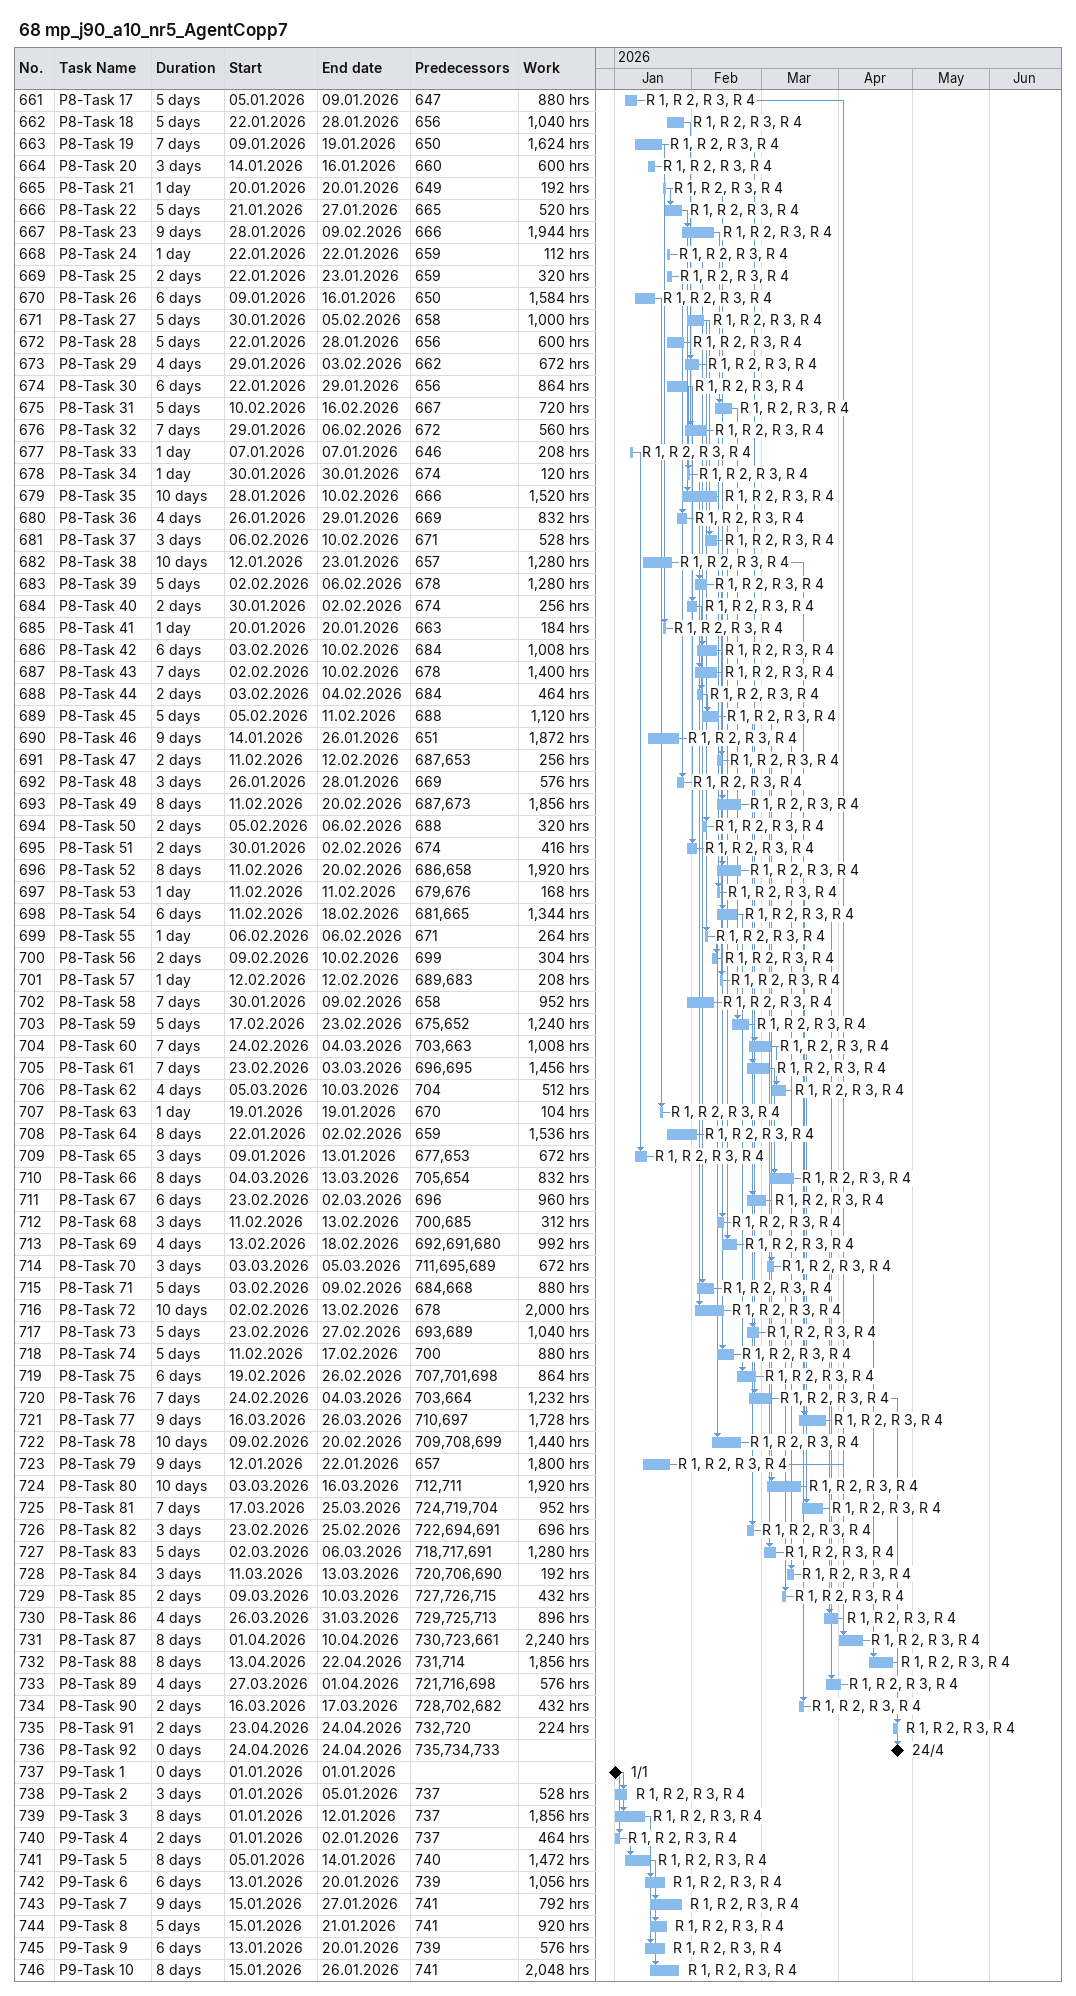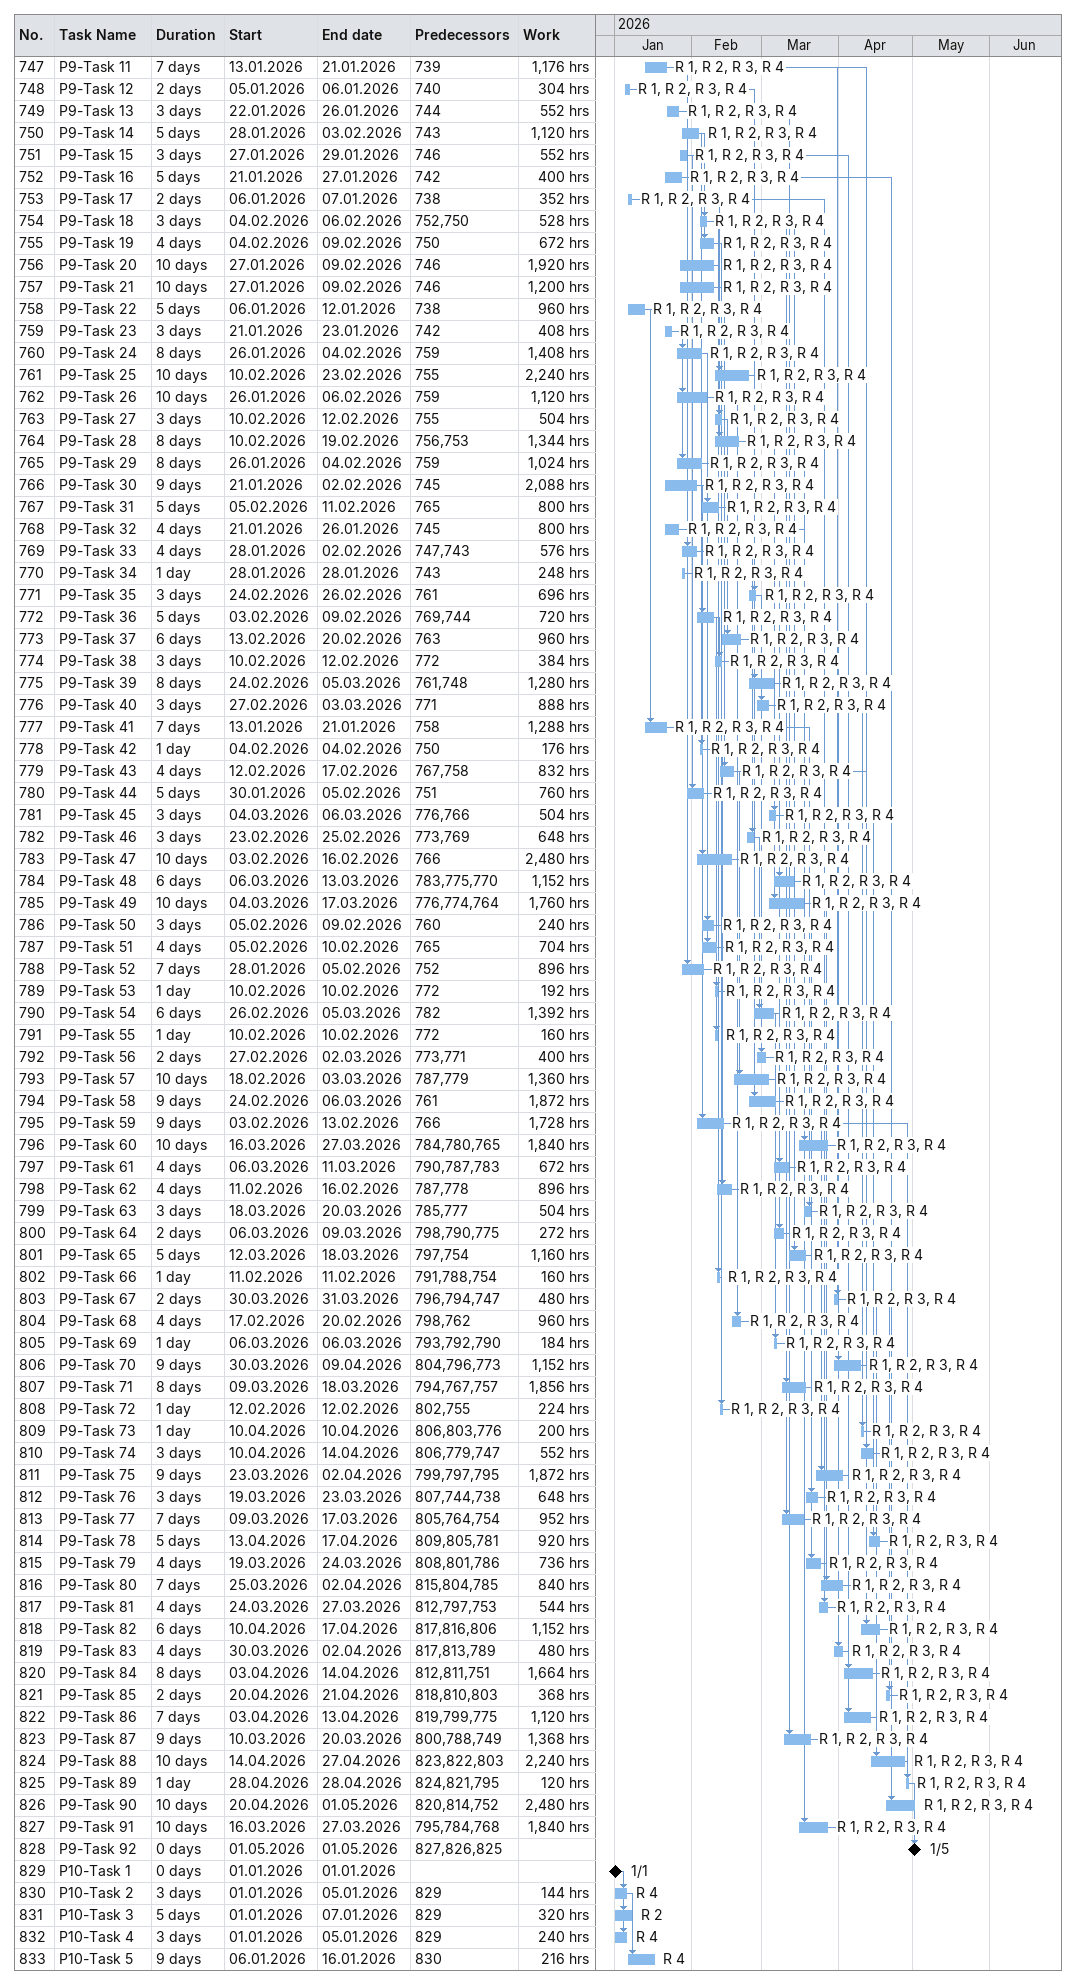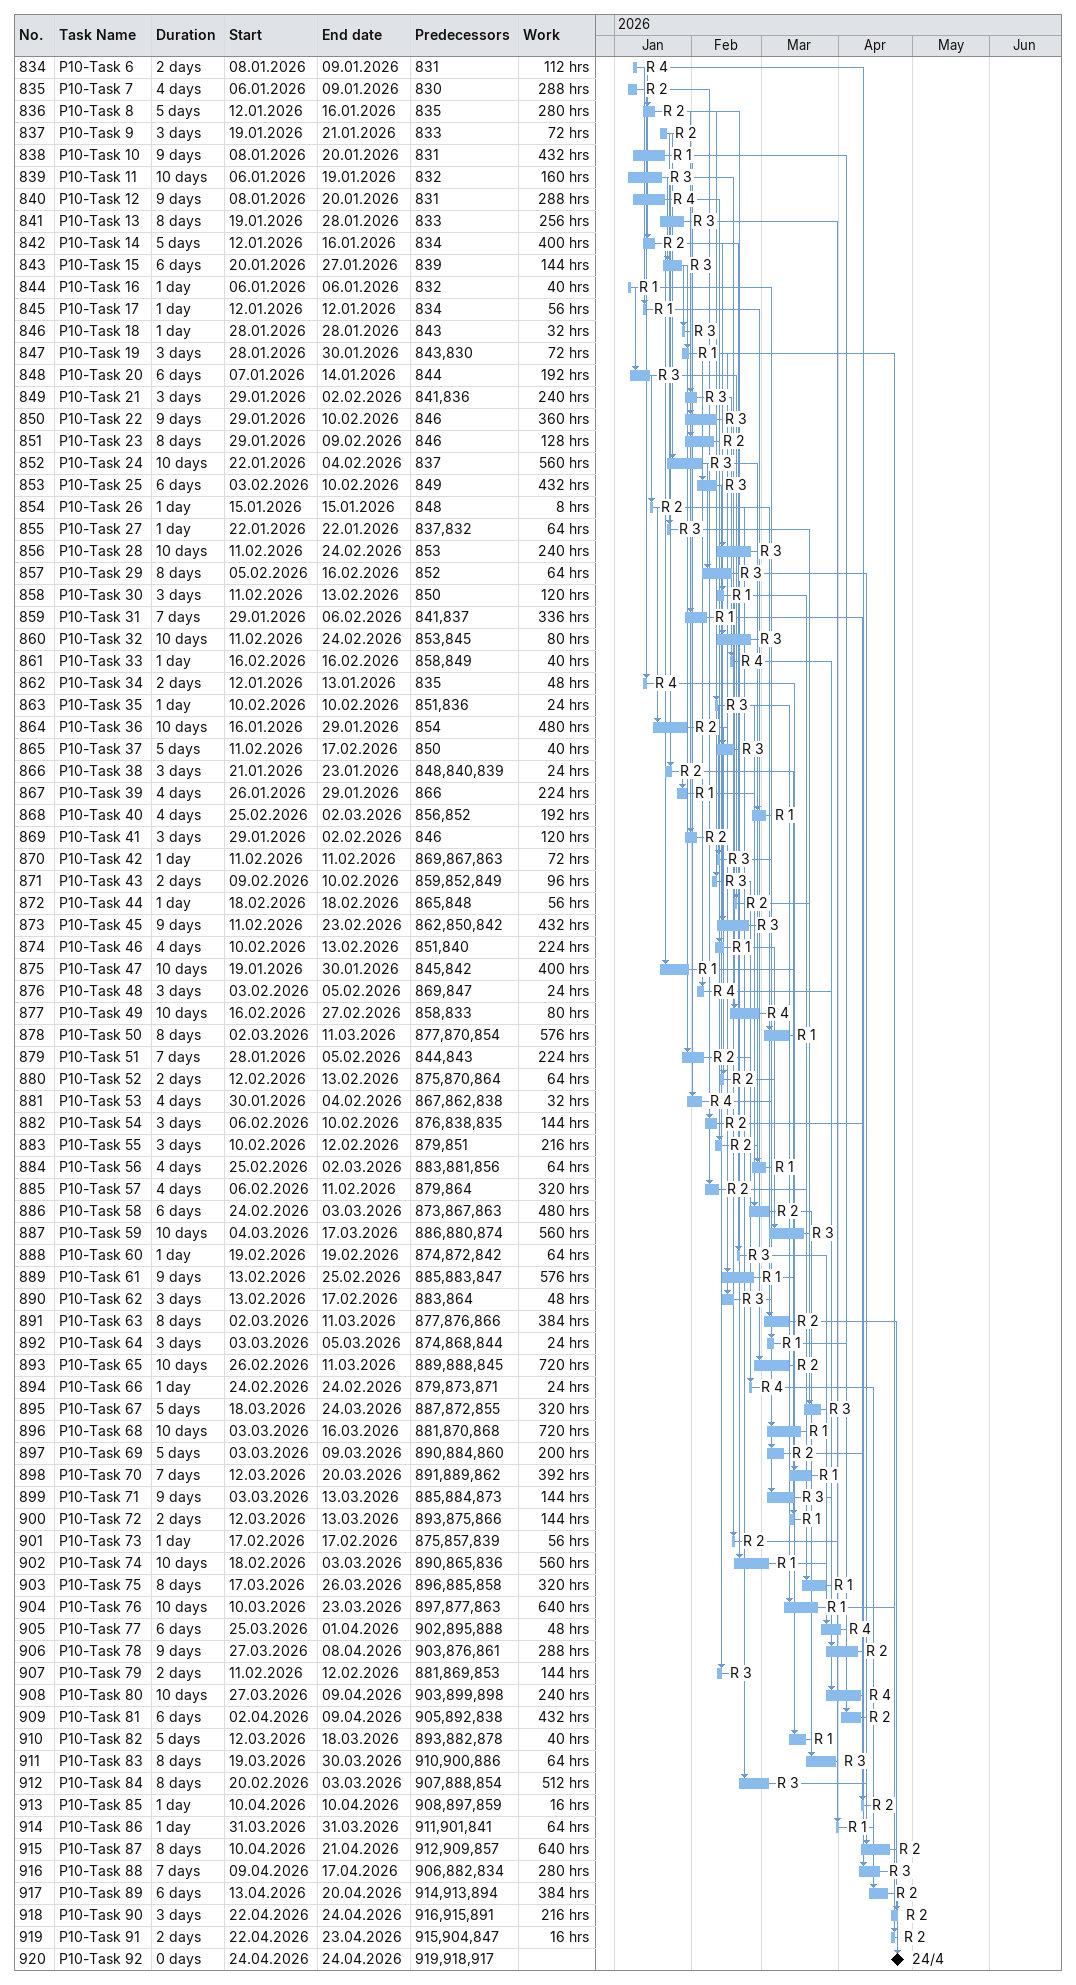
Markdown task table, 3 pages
68 mp_j90_a10_nr5_AgentCopp7

| ID | Task | Duration | Start | Finish | Predecessors | Resources | Work (h) |
|---|---|---|---|---|---|---|---|
| 661 | P8-Task 17 | 5d | 2026-01-05 | 2026-01-09 | 647 | R 1, R 2, R 3, R 4 | 880 |
| 662 | P8-Task 18 | 5d | 2026-01-22 | 2026-01-28 | 656 | R 1, R 2, R 3, R 4 | 1040 |
| 663 | P8-Task 19 | 7d | 2026-01-09 | 2026-01-19 | 650 | R 1, R 2, R 3, R 4 | 1624 |
| 664 | P8-Task 20 | 3d | 2026-01-14 | 2026-01-16 | 660 | R 1, R 2, R 3, R 4 | 600 |
| 665 | P8-Task 21 | 1d | 2026-01-20 | 2026-01-20 | 649 | R 1, R 2, R 3, R 4 | 192 |
| 666 | P8-Task 22 | 5d | 2026-01-21 | 2026-01-27 | 665 | R 1, R 2, R 3, R 4 | 520 |
| 667 | P8-Task 23 | 9d | 2026-01-28 | 2026-02-09 | 666 | R 1, R 2, R 3, R 4 | 1944 |
| 668 | P8-Task 24 | 1d | 2026-01-22 | 2026-01-22 | 659 | R 1, R 2, R 3, R 4 | 112 |
| 669 | P8-Task 25 | 2d | 2026-01-22 | 2026-01-23 | 659 | R 1, R 2, R 3, R 4 | 320 |
| 670 | P8-Task 26 | 6d | 2026-01-09 | 2026-01-16 | 650 | R 1, R 2, R 3, R 4 | 1584 |
| 671 | P8-Task 27 | 5d | 2026-01-30 | 2026-02-05 | 658 | R 1, R 2, R 3, R 4 | 1000 |
| 672 | P8-Task 28 | 5d | 2026-01-22 | 2026-01-28 | 656 | R 1, R 2, R 3, R 4 | 600 |
| 673 | P8-Task 29 | 4d | 2026-01-29 | 2026-02-03 | 662 | R 1, R 2, R 3, R 4 | 672 |
| 674 | P8-Task 30 | 6d | 2026-01-22 | 2026-01-29 | 656 | R 1, R 2, R 3, R 4 | 864 |
| 675 | P8-Task 31 | 5d | 2026-02-10 | 2026-02-16 | 667 | R 1, R 2, R 3, R 4 | 720 |
| 676 | P8-Task 32 | 7d | 2026-01-29 | 2026-02-06 | 672 | R 1, R 2, R 3, R 4 | 560 |
| 677 | P8-Task 33 | 1d | 2026-01-07 | 2026-01-07 | 646 | R 1, R 2, R 3, R 4 | 208 |
| 678 | P8-Task 34 | 1d | 2026-01-30 | 2026-01-30 | 674 | R 1, R 2, R 3, R 4 | 120 |
| 679 | P8-Task 35 | 10d | 2026-01-28 | 2026-02-10 | 666 | R 1, R 2, R 3, R 4 | 1520 |
| 680 | P8-Task 36 | 4d | 2026-01-26 | 2026-01-29 | 669 | R 1, R 2, R 3, R 4 | 832 |
| 681 | P8-Task 37 | 3d | 2026-02-06 | 2026-02-10 | 671 | R 1, R 2, R 3, R 4 | 528 |
| 682 | P8-Task 38 | 10d | 2026-01-12 | 2026-01-23 | 657 | R 1, R 2, R 3, R 4 | 1280 |
| 683 | P8-Task 39 | 5d | 2026-02-02 | 2026-02-06 | 678 | R 1, R 2, R 3, R 4 | 1280 |
| 684 | P8-Task 40 | 2d | 2026-01-30 | 2026-02-02 | 674 | R 1, R 2, R 3, R 4 | 256 |
| 685 | P8-Task 41 | 1d | 2026-01-20 | 2026-01-20 | 663 | R 1, R 2, R 3, R 4 | 184 |
| 686 | P8-Task 42 | 6d | 2026-02-03 | 2026-02-10 | 684 | R 1, R 2, R 3, R 4 | 1008 |
| 687 | P8-Task 43 | 7d | 2026-02-02 | 2026-02-10 | 678 | R 1, R 2, R 3, R 4 | 1400 |
| 688 | P8-Task 44 | 2d | 2026-02-03 | 2026-02-04 | 684 | R 1, R 2, R 3, R 4 | 464 |
| 689 | P8-Task 45 | 5d | 2026-02-05 | 2026-02-11 | 688 | R 1, R 2, R 3, R 4 | 1120 |
| 690 | P8-Task 46 | 9d | 2026-01-14 | 2026-01-26 | 651 | R 1, R 2, R 3, R 4 | 1872 |
| 691 | P8-Task 47 | 2d | 2026-02-11 | 2026-02-12 | 687, 653 | R 1, R 2, R 3, R 4 | 256 |
| 692 | P8-Task 48 | 3d | 2026-01-26 | 2026-01-28 | 669 | R 1, R 2, R 3, R 4 | 576 |
| 693 | P8-Task 49 | 8d | 2026-02-11 | 2026-02-20 | 687, 673 | R 1, R 2, R 3, R 4 | 1856 |
| 694 | P8-Task 50 | 2d | 2026-02-05 | 2026-02-06 | 688 | R 1, R 2, R 3, R 4 | 320 |
| 695 | P8-Task 51 | 2d | 2026-01-30 | 2026-02-02 | 674 | R 1, R 2, R 3, R 4 | 416 |
| 696 | P8-Task 52 | 8d | 2026-02-11 | 2026-02-20 | 686, 658 | R 1, R 2, R 3, R 4 | 1920 |
| 697 | P8-Task 53 | 1d | 2026-02-11 | 2026-02-11 | 679, 676 | R 1, R 2, R 3, R 4 | 168 |
| 698 | P8-Task 54 | 6d | 2026-02-11 | 2026-02-18 | 681, 665 | R 1, R 2, R 3, R 4 | 1344 |
| 699 | P8-Task 55 | 1d | 2026-02-06 | 2026-02-06 | 671 | R 1, R 2, R 3, R 4 | 264 |
| 700 | P8-Task 56 | 2d | 2026-02-09 | 2026-02-10 | 699 | R 1, R 2, R 3, R 4 | 304 |
| 701 | P8-Task 57 | 1d | 2026-02-12 | 2026-02-12 | 689, 683 | R 1, R 2, R 3, R 4 | 208 |
| 702 | P8-Task 58 | 7d | 2026-01-30 | 2026-02-09 | 658 | R 1, R 2, R 3, R 4 | 952 |
| 703 | P8-Task 59 | 5d | 2026-02-17 | 2026-02-23 | 675, 652 | R 1, R 2, R 3, R 4 | 1240 |
| 704 | P8-Task 60 | 7d | 2026-02-24 | 2026-03-04 | 703, 663 | R 1, R 2, R 3, R 4 | 1008 |
| 705 | P8-Task 61 | 7d | 2026-02-23 | 2026-03-03 | 696, 695 | R 1, R 2, R 3, R 4 | 1456 |
| 706 | P8-Task 62 | 4d | 2026-03-05 | 2026-03-10 | 704 | R 1, R 2, R 3, R 4 | 512 |
| 707 | P8-Task 63 | 1d | 2026-01-19 | 2026-01-19 | 670 | R 1, R 2, R 3, R 4 | 104 |
| 708 | P8-Task 64 | 8d | 2026-01-22 | 2026-02-02 | 659 | R 1, R 2, R 3, R 4 | 1536 |
| 709 | P8-Task 65 | 3d | 2026-01-09 | 2026-01-13 | 677, 653 | R 1, R 2, R 3, R 4 | 672 |
| 710 | P8-Task 66 | 8d | 2026-03-04 | 2026-03-13 | 705, 654 | R 1, R 2, R 3, R 4 | 832 |
| 711 | P8-Task 67 | 6d | 2026-02-23 | 2026-03-02 | 696 | R 1, R 2, R 3, R 4 | 960 |
| 712 | P8-Task 68 | 3d | 2026-02-11 | 2026-02-13 | 700, 685 | R 1, R 2, R 3, R 4 | 312 |
| 713 | P8-Task 69 | 4d | 2026-02-13 | 2026-02-18 | 692, 691, 680 | R 1, R 2, R 3, R 4 | 992 |
| 714 | P8-Task 70 | 3d | 2026-03-03 | 2026-03-05 | 711, 695, 689 | R 1, R 2, R 3, R 4 | 672 |
| 715 | P8-Task 71 | 5d | 2026-02-03 | 2026-02-09 | 684, 668 | R 1, R 2, R 3, R 4 | 880 |
| 716 | P8-Task 72 | 10d | 2026-02-02 | 2026-02-13 | 678 | R 1, R 2, R 3, R 4 | 2000 |
| 717 | P8-Task 73 | 5d | 2026-02-23 | 2026-02-27 | 693, 689 | R 1, R 2, R 3, R 4 | 1040 |
| 718 | P8-Task 74 | 5d | 2026-02-11 | 2026-02-17 | 700 | R 1, R 2, R 3, R 4 | 880 |
| 719 | P8-Task 75 | 6d | 2026-02-19 | 2026-02-26 | 707, 701, 698 | R 1, R 2, R 3, R 4 | 864 |
| 720 | P8-Task 76 | 7d | 2026-02-24 | 2026-03-04 | 703, 664 | R 1, R 2, R 3, R 4 | 1232 |
| 721 | P8-Task 77 | 9d | 2026-03-16 | 2026-03-26 | 710, 697 | R 1, R 2, R 3, R 4 | 1728 |
| 722 | P8-Task 78 | 10d | 2026-02-09 | 2026-02-20 | 709, 708, 699 | R 1, R 2, R 3, R 4 | 1440 |
| 723 | P8-Task 79 | 9d | 2026-01-12 | 2026-01-22 | 657 | R 1, R 2, R 3, R 4 | 1800 |
| 724 | P8-Task 80 | 10d | 2026-03-03 | 2026-03-16 | 712, 711 | R 1, R 2, R 3, R 4 | 1920 |
| 725 | P8-Task 81 | 7d | 2026-03-17 | 2026-03-25 | 724, 719, 704 | R 1, R 2, R 3, R 4 | 952 |
| 726 | P8-Task 82 | 3d | 2026-02-23 | 2026-02-25 | 722, 694, 691 | R 1, R 2, R 3, R 4 | 696 |
| 727 | P8-Task 83 | 5d | 2026-03-02 | 2026-03-06 | 718, 717, 691 | R 1, R 2, R 3, R 4 | 1280 |
| 728 | P8-Task 84 | 3d | 2026-03-11 | 2026-03-13 | 720, 706, 690 | R 1, R 2, R 3, R 4 | 192 |
| 729 | P8-Task 85 | 2d | 2026-03-09 | 2026-03-10 | 727, 726, 715 | R 1, R 2, R 3, R 4 | 432 |
| 730 | P8-Task 86 | 4d | 2026-03-26 | 2026-03-31 | 729, 725, 713 | R 1, R 2, R 3, R 4 | 896 |
| 731 | P8-Task 87 | 8d | 2026-04-01 | 2026-04-10 | 730, 723, 661 | R 1, R 2, R 3, R 4 | 2240 |
| 732 | P8-Task 88 | 8d | 2026-04-13 | 2026-04-22 | 731, 714 | R 1, R 2, R 3, R 4 | 1856 |
| 733 | P8-Task 89 | 4d | 2026-03-27 | 2026-04-01 | 721, 716, 698 | R 1, R 2, R 3, R 4 | 576 |
| 734 | P8-Task 90 | 2d | 2026-03-16 | 2026-03-17 | 728, 702, 682 | R 1, R 2, R 3, R 4 | 432 |
| 735 | P8-Task 91 | 2d | 2026-04-23 | 2026-04-24 | 732, 720 | R 1, R 2, R 3, R 4 | 224 |
| 736 | P8-Task 92 | 0d | 2026-04-24 | 2026-04-24 | 735, 734, 733 |  |  |
| 737 | P9-Task 1 | 0d | 2026-01-01 | 2026-01-01 |  |  |  |
| 738 | P9-Task 2 | 3d | 2026-01-01 | 2026-01-05 | 737 | R 1, R 2, R 3, R 4 | 528 |
| 739 | P9-Task 3 | 8d | 2026-01-01 | 2026-01-12 | 737 | R 1, R 2, R 3, R 4 | 1856 |
| 740 | P9-Task 4 | 2d | 2026-01-01 | 2026-01-02 | 737 | R 1, R 2, R 3, R 4 | 464 |
| 741 | P9-Task 5 | 8d | 2026-01-05 | 2026-01-14 | 740 | R 1, R 2, R 3, R 4 | 1472 |
| 742 | P9-Task 6 | 6d | 2026-01-13 | 2026-01-20 | 739 | R 1, R 2, R 3, R 4 | 1056 |
| 743 | P9-Task 7 | 9d | 2026-01-15 | 2026-01-27 | 741 | R 1, R 2, R 3, R 4 | 792 |
| 744 | P9-Task 8 | 5d | 2026-01-15 | 2026-01-21 | 741 | R 1, R 2, R 3, R 4 | 920 |
| 745 | P9-Task 9 | 6d | 2026-01-13 | 2026-01-20 | 739 | R 1, R 2, R 3, R 4 | 576 |
| 746 | P9-Task 10 | 8d | 2026-01-15 | 2026-01-26 | 741 | R 1, R 2, R 3, R 4 | 2048 |
| 747 | P9-Task 11 | 7d | 2026-01-13 | 2026-01-21 | 739 | R 1, R 2, R 3, R 4 | 1176 |
| 748 | P9-Task 12 | 2d | 2026-01-05 | 2026-01-06 | 740 | R 1, R 2, R 3, R 4 | 304 |
| 749 | P9-Task 13 | 3d | 2026-01-22 | 2026-01-26 | 744 | R 1, R 2, R 3, R 4 | 552 |
| 750 | P9-Task 14 | 5d | 2026-01-28 | 2026-02-03 | 743 | R 1, R 2, R 3, R 4 | 1120 |
| 751 | P9-Task 15 | 3d | 2026-01-27 | 2026-01-29 | 746 | R 1, R 2, R 3, R 4 | 552 |
| 752 | P9-Task 16 | 5d | 2026-01-21 | 2026-01-27 | 742 | R 1, R 2, R 3, R 4 | 400 |
| 753 | P9-Task 17 | 2d | 2026-01-06 | 2026-01-07 | 738 | R 1, R 2, R 3, R 4 | 352 |
| 754 | P9-Task 18 | 3d | 2026-02-04 | 2026-02-06 | 752, 750 | R 1, R 2, R 3, R 4 | 528 |
| 755 | P9-Task 19 | 4d | 2026-02-04 | 2026-02-09 | 750 | R 1, R 2, R 3, R 4 | 672 |
| 756 | P9-Task 20 | 10d | 2026-01-27 | 2026-02-09 | 746 | R 1, R 2, R 3, R 4 | 1920 |
| 757 | P9-Task 21 | 10d | 2026-01-27 | 2026-02-09 | 746 | R 1, R 2, R 3, R 4 | 1200 |
| 758 | P9-Task 22 | 5d | 2026-01-06 | 2026-01-12 | 738 | R 1, R 2, R 3, R 4 | 960 |
| 759 | P9-Task 23 | 3d | 2026-01-21 | 2026-01-23 | 742 | R 1, R 2, R 3, R 4 | 408 |
| 760 | P9-Task 24 | 8d | 2026-01-26 | 2026-02-04 | 759 | R 1, R 2, R 3, R 4 | 1408 |
| 761 | P9-Task 25 | 10d | 2026-02-10 | 2026-02-23 | 755 | R 1, R 2, R 3, R 4 | 2240 |
| 762 | P9-Task 26 | 10d | 2026-01-26 | 2026-02-06 | 759 | R 1, R 2, R 3, R 4 | 1120 |
| 763 | P9-Task 27 | 3d | 2026-02-10 | 2026-02-12 | 755 | R 1, R 2, R 3, R 4 | 504 |
| 764 | P9-Task 28 | 8d | 2026-02-10 | 2026-02-19 | 756, 753 | R 1, R 2, R 3, R 4 | 1344 |
| 765 | P9-Task 29 | 8d | 2026-01-26 | 2026-02-04 | 759 | R 1, R 2, R 3, R 4 | 1024 |
| 766 | P9-Task 30 | 9d | 2026-01-21 | 2026-02-02 | 745 | R 1, R 2, R 3, R 4 | 2088 |
| 767 | P9-Task 31 | 5d | 2026-02-05 | 2026-02-11 | 765 | R 1, R 2, R 3, R 4 | 800 |
| 768 | P9-Task 32 | 4d | 2026-01-21 | 2026-01-26 | 745 | R 1, R 2, R 3, R 4 | 800 |
| 769 | P9-Task 33 | 4d | 2026-01-28 | 2026-02-02 | 747, 743 | R 1, R 2, R 3, R 4 | 576 |
| 770 | P9-Task 34 | 1d | 2026-01-28 | 2026-01-28 | 743 | R 1, R 2, R 3, R 4 | 248 |
| 771 | P9-Task 35 | 3d | 2026-02-24 | 2026-02-26 | 761 | R 1, R 2, R 3, R 4 | 696 |
| 772 | P9-Task 36 | 5d | 2026-02-03 | 2026-02-09 | 769, 744 | R 1, R 2, R 3, R 4 | 720 |
| 773 | P9-Task 37 | 6d | 2026-02-13 | 2026-02-20 | 763 | R 1, R 2, R 3, R 4 | 960 |
| 774 | P9-Task 38 | 3d | 2026-02-10 | 2026-02-12 | 772 | R 1, R 2, R 3, R 4 | 384 |
| 775 | P9-Task 39 | 8d | 2026-02-24 | 2026-03-05 | 761, 748 | R 1, R 2, R 3, R 4 | 1280 |
| 776 | P9-Task 40 | 3d | 2026-02-27 | 2026-03-03 | 771 | R 1, R 2, R 3, R 4 | 888 |
| 777 | P9-Task 41 | 7d | 2026-01-13 | 2026-01-21 | 758 | R 1, R 2, R 3, R 4 | 1288 |
| 778 | P9-Task 42 | 1d | 2026-02-04 | 2026-02-04 | 750 | R 1, R 2, R 3, R 4 | 176 |
| 779 | P9-Task 43 | 4d | 2026-02-12 | 2026-02-17 | 767, 758 | R 1, R 2, R 3, R 4 | 832 |
| 780 | P9-Task 44 | 5d | 2026-01-30 | 2026-02-05 | 751 | R 1, R 2, R 3, R 4 | 760 |
| 781 | P9-Task 45 | 3d | 2026-03-04 | 2026-03-06 | 776, 766 | R 1, R 2, R 3, R 4 | 504 |
| 782 | P9-Task 46 | 3d | 2026-02-23 | 2026-02-25 | 773, 769 | R 1, R 2, R 3, R 4 | 648 |
| 783 | P9-Task 47 | 10d | 2026-02-03 | 2026-02-16 | 766 | R 1, R 2, R 3, R 4 | 2480 |
| 784 | P9-Task 48 | 6d | 2026-03-06 | 2026-03-13 | 783, 775, 770 | R 1, R 2, R 3, R 4 | 1152 |
| 785 | P9-Task 49 | 10d | 2026-03-04 | 2026-03-17 | 776, 774, 764 | R 1, R 2, R 3, R 4 | 1760 |
| 786 | P9-Task 50 | 3d | 2026-02-05 | 2026-02-09 | 760 | R 1, R 2, R 3, R 4 | 240 |
| 787 | P9-Task 51 | 4d | 2026-02-05 | 2026-02-10 | 765 | R 1, R 2, R 3, R 4 | 704 |
| 788 | P9-Task 52 | 7d | 2026-01-28 | 2026-02-05 | 752 | R 1, R 2, R 3, R 4 | 896 |
| 789 | P9-Task 53 | 1d | 2026-02-10 | 2026-02-10 | 772 | R 1, R 2, R 3, R 4 | 192 |
| 790 | P9-Task 54 | 6d | 2026-02-26 | 2026-03-05 | 782 | R 1, R 2, R 3, R 4 | 1392 |
| 791 | P9-Task 55 | 1d | 2026-02-10 | 2026-02-10 | 772 | R 1, R 2, R 3, R 4 | 160 |
| 792 | P9-Task 56 | 2d | 2026-02-27 | 2026-03-02 | 773, 771 | R 1, R 2, R 3, R 4 | 400 |
| 793 | P9-Task 57 | 10d | 2026-02-18 | 2026-03-03 | 787, 779 | R 1, R 2, R 3, R 4 | 1360 |
| 794 | P9-Task 58 | 9d | 2026-02-24 | 2026-03-06 | 761 | R 1, R 2, R 3, R 4 | 1872 |
| 795 | P9-Task 59 | 9d | 2026-02-03 | 2026-02-13 | 766 | R 1, R 2, R 3, R 4 | 1728 |
| 796 | P9-Task 60 | 10d | 2026-03-16 | 2026-03-27 | 784, 780, 765 | R 1, R 2, R 3, R 4 | 1840 |
| 797 | P9-Task 61 | 4d | 2026-03-06 | 2026-03-11 | 790, 787, 783 | R 1, R 2, R 3, R 4 | 672 |
| 798 | P9-Task 62 | 4d | 2026-02-11 | 2026-02-16 | 787, 778 | R 1, R 2, R 3, R 4 | 896 |
| 799 | P9-Task 63 | 3d | 2026-03-18 | 2026-03-20 | 785, 777 | R 1, R 2, R 3, R 4 | 504 |
| 800 | P9-Task 64 | 2d | 2026-03-06 | 2026-03-09 | 798, 790, 775 | R 1, R 2, R 3, R 4 | 272 |
| 801 | P9-Task 65 | 5d | 2026-03-12 | 2026-03-18 | 797, 754 | R 1, R 2, R 3, R 4 | 1160 |
| 802 | P9-Task 66 | 1d | 2026-02-11 | 2026-02-11 | 791, 788, 754 | R 1, R 2, R 3, R 4 | 160 |
| 803 | P9-Task 67 | 2d | 2026-03-30 | 2026-03-31 | 796, 794, 747 | R 1, R 2, R 3, R 4 | 480 |
| 804 | P9-Task 68 | 4d | 2026-02-17 | 2026-02-20 | 798, 762 | R 1, R 2, R 3, R 4 | 960 |
| 805 | P9-Task 69 | 1d | 2026-03-06 | 2026-03-06 | 793, 792, 790 | R 1, R 2, R 3, R 4 | 184 |
| 806 | P9-Task 70 | 9d | 2026-03-30 | 2026-04-09 | 804, 796, 773 | R 1, R 2, R 3, R 4 | 1152 |
| 807 | P9-Task 71 | 8d | 2026-03-09 | 2026-03-18 | 794, 767, 757 | R 1, R 2, R 3, R 4 | 1856 |
| 808 | P9-Task 72 | 1d | 2026-02-12 | 2026-02-12 | 802, 755 | R 1, R 2, R 3, R 4 | 224 |
| 809 | P9-Task 73 | 1d | 2026-04-10 | 2026-04-10 | 806, 803, 776 | R 1, R 2, R 3, R 4 | 200 |
| 810 | P9-Task 74 | 3d | 2026-04-10 | 2026-04-14 | 806, 779, 747 | R 1, R 2, R 3, R 4 | 552 |
| 811 | P9-Task 75 | 9d | 2026-03-23 | 2026-04-02 | 799, 797, 795 | R 1, R 2, R 3, R 4 | 1872 |
| 812 | P9-Task 76 | 3d | 2026-03-19 | 2026-03-23 | 807, 744, 738 | R 1, R 2, R 3, R 4 | 648 |
| 813 | P9-Task 77 | 7d | 2026-03-09 | 2026-03-17 | 805, 764, 754 | R 1, R 2, R 3, R 4 | 952 |
| 814 | P9-Task 78 | 5d | 2026-04-13 | 2026-04-17 | 809, 805, 781 | R 1, R 2, R 3, R 4 | 920 |
| 815 | P9-Task 79 | 4d | 2026-03-19 | 2026-03-24 | 808, 801, 786 | R 1, R 2, R 3, R 4 | 736 |
| 816 | P9-Task 80 | 7d | 2026-03-25 | 2026-04-02 | 815, 804, 785 | R 1, R 2, R 3, R 4 | 840 |
| 817 | P9-Task 81 | 4d | 2026-03-24 | 2026-03-27 | 812, 797, 753 | R 1, R 2, R 3, R 4 | 544 |
| 818 | P9-Task 82 | 6d | 2026-04-10 | 2026-04-17 | 817, 816, 806 | R 1, R 2, R 3, R 4 | 1152 |
| 819 | P9-Task 83 | 4d | 2026-03-30 | 2026-04-02 | 817, 813, 789 | R 1, R 2, R 3, R 4 | 480 |
| 820 | P9-Task 84 | 8d | 2026-04-03 | 2026-04-14 | 812, 811, 751 | R 1, R 2, R 3, R 4 | 1664 |
| 821 | P9-Task 85 | 2d | 2026-04-20 | 2026-04-21 | 818, 810, 803 | R 1, R 2, R 3, R 4 | 368 |
| 822 | P9-Task 86 | 7d | 2026-04-03 | 2026-04-13 | 819, 799, 775 | R 1, R 2, R 3, R 4 | 1120 |
| 823 | P9-Task 87 | 9d | 2026-03-10 | 2026-03-20 | 800, 788, 749 | R 1, R 2, R 3, R 4 | 1368 |
| 824 | P9-Task 88 | 10d | 2026-04-14 | 2026-04-27 | 823, 822, 803 | R 1, R 2, R 3, R 4 | 2240 |
| 825 | P9-Task 89 | 1d | 2026-04-28 | 2026-04-28 | 824, 821, 795 | R 1, R 2, R 3, R 4 | 120 |
| 826 | P9-Task 90 | 10d | 2026-04-20 | 2026-05-01 | 820, 814, 752 | R 1, R 2, R 3, R 4 | 2480 |
| 827 | P9-Task 91 | 10d | 2026-03-16 | 2026-03-27 | 795, 784, 768 | R 1, R 2, R 3, R 4 | 1840 |
| 828 | P9-Task 92 | 0d | 2026-05-01 | 2026-05-01 | 827, 826, 825 |  |  |
| 829 | P10-Task 1 | 0d | 2026-01-01 | 2026-01-01 |  |  |  |
| 830 | P10-Task 2 | 3d | 2026-01-01 | 2026-01-05 | 829 | R 4 | 144 |
| 831 | P10-Task 3 | 5d | 2026-01-01 | 2026-01-07 | 829 | R 2 | 320 |
| 832 | P10-Task 4 | 3d | 2026-01-01 | 2026-01-05 | 829 | R 4 | 240 |
| 833 | P10-Task 5 | 9d | 2026-01-06 | 2026-01-16 | 830 | R 4 | 216 |
| 834 | P10-Task 6 | 2d | 2026-01-08 | 2026-01-09 | 831 | R 4 | 112 |
| 835 | P10-Task 7 | 4d | 2026-01-06 | 2026-01-09 | 830 | R 2 | 288 |
| 836 | P10-Task 8 | 5d | 2026-01-12 | 2026-01-16 | 835 | R 2 | 280 |
| 837 | P10-Task 9 | 3d | 2026-01-19 | 2026-01-21 | 833 | R 2 | 72 |
| 838 | P10-Task 10 | 9d | 2026-01-08 | 2026-01-20 | 831 | R 1 | 432 |
| 839 | P10-Task 11 | 10d | 2026-01-06 | 2026-01-19 | 832 | R 3 | 160 |
| 840 | P10-Task 12 | 9d | 2026-01-08 | 2026-01-20 | 831 | R 4 | 288 |
| 841 | P10-Task 13 | 8d | 2026-01-19 | 2026-01-28 | 833 | R 3 | 256 |
| 842 | P10-Task 14 | 5d | 2026-01-12 | 2026-01-16 | 834 | R 2 | 400 |
| 843 | P10-Task 15 | 6d | 2026-01-20 | 2026-01-27 | 839 | R 3 | 144 |
| 844 | P10-Task 16 | 1d | 2026-01-06 | 2026-01-06 | 832 | R 1 | 40 |
| 845 | P10-Task 17 | 1d | 2026-01-12 | 2026-01-12 | 834 | R 1 | 56 |
| 846 | P10-Task 18 | 1d | 2026-01-28 | 2026-01-28 | 843 | R 3 | 32 |
| 847 | P10-Task 19 | 3d | 2026-01-28 | 2026-01-30 | 843, 830 | R 1 | 72 |
| 848 | P10-Task 20 | 6d | 2026-01-07 | 2026-01-14 | 844 | R 3 | 192 |
| 849 | P10-Task 21 | 3d | 2026-01-29 | 2026-02-02 | 841, 836 | R 3 | 240 |
| 850 | P10-Task 22 | 9d | 2026-01-29 | 2026-02-10 | 846 | R 3 | 360 |
| 851 | P10-Task 23 | 8d | 2026-01-29 | 2026-02-09 | 846 | R 2 | 128 |
| 852 | P10-Task 24 | 10d | 2026-01-22 | 2026-02-04 | 837 | R 3 | 560 |
| 853 | P10-Task 25 | 6d | 2026-02-03 | 2026-02-10 | 849 | R 3 | 432 |
| 854 | P10-Task 26 | 1d | 2026-01-15 | 2026-01-15 | 848 | R 2 | 8 |
| 855 | P10-Task 27 | 1d | 2026-01-22 | 2026-01-22 | 837, 832 | R 3 | 64 |
| 856 | P10-Task 28 | 10d | 2026-02-11 | 2026-02-24 | 853 | R 3 | 240 |
| 857 | P10-Task 29 | 8d | 2026-02-05 | 2026-02-16 | 852 | R 3 | 64 |
| 858 | P10-Task 30 | 3d | 2026-02-11 | 2026-02-13 | 850 | R 1 | 120 |
| 859 | P10-Task 31 | 7d | 2026-01-29 | 2026-02-06 | 841, 837 | R 1 | 336 |
| 860 | P10-Task 32 | 10d | 2026-02-11 | 2026-02-24 | 853, 845 | R 3 | 80 |
| 861 | P10-Task 33 | 1d | 2026-02-16 | 2026-02-16 | 858, 849 | R 4 | 40 |
| 862 | P10-Task 34 | 2d | 2026-01-12 | 2026-01-13 | 835 | R 4 | 48 |
| 863 | P10-Task 35 | 1d | 2026-02-10 | 2026-02-10 | 851, 836 | R 3 | 24 |
| 864 | P10-Task 36 | 10d | 2026-01-16 | 2026-01-29 | 854 | R 2 | 480 |
| 865 | P10-Task 37 | 5d | 2026-02-11 | 2026-02-17 | 850 | R 3 | 40 |
| 866 | P10-Task 38 | 3d | 2026-01-21 | 2026-01-23 | 848, 840, 839 | R 2 | 24 |
| 867 | P10-Task 39 | 4d | 2026-01-26 | 2026-01-29 | 866 | R 1 | 224 |
| 868 | P10-Task 40 | 4d | 2026-02-25 | 2026-03-02 | 856, 852 | R 1 | 192 |
| 869 | P10-Task 41 | 3d | 2026-01-29 | 2026-02-02 | 846 | R 2 | 120 |
| 870 | P10-Task 42 | 1d | 2026-02-11 | 2026-02-11 | 869, 867, 863 | R 3 | 72 |
| 871 | P10-Task 43 | 2d | 2026-02-09 | 2026-02-10 | 859, 852, 849 | R 3 | 96 |
| 872 | P10-Task 44 | 1d | 2026-02-18 | 2026-02-18 | 865, 848 | R 2 | 56 |
| 873 | P10-Task 45 | 9d | 2026-02-11 | 2026-02-23 | 862, 850, 842 | R 3 | 432 |
| 874 | P10-Task 46 | 4d | 2026-02-10 | 2026-02-13 | 851, 840 | R 1 | 224 |
| 875 | P10-Task 47 | 10d | 2026-01-19 | 2026-01-30 | 845, 842 | R 1 | 400 |
| 876 | P10-Task 48 | 3d | 2026-02-03 | 2026-02-05 | 869, 847 | R 4 | 24 |
| 877 | P10-Task 49 | 10d | 2026-02-16 | 2026-02-27 | 858, 833 | R 4 | 80 |
| 878 | P10-Task 50 | 8d | 2026-03-02 | 2026-03-11 | 877, 870, 854 | R 1 | 576 |
| 879 | P10-Task 51 | 7d | 2026-01-28 | 2026-02-05 | 844, 843 | R 2 | 224 |
| 880 | P10-Task 52 | 2d | 2026-02-12 | 2026-02-13 | 875, 870, 864 | R 2 | 64 |
| 881 | P10-Task 53 | 4d | 2026-01-30 | 2026-02-04 | 867, 862, 838 | R 4 | 32 |
| 882 | P10-Task 54 | 3d | 2026-02-06 | 2026-02-10 | 876, 838, 835 | R 2 | 144 |
| 883 | P10-Task 55 | 3d | 2026-02-10 | 2026-02-12 | 879, 851 | R 2 | 216 |
| 884 | P10-Task 56 | 4d | 2026-02-25 | 2026-03-02 | 883, 881, 856 | R 1 | 64 |
| 885 | P10-Task 57 | 4d | 2026-02-06 | 2026-02-11 | 879, 864 | R 2 | 320 |
| 886 | P10-Task 58 | 6d | 2026-02-24 | 2026-03-03 | 873, 867, 863 | R 2 | 480 |
| 887 | P10-Task 59 | 10d | 2026-03-04 | 2026-03-17 | 886, 880, 874 | R 3 | 560 |
| 888 | P10-Task 60 | 1d | 2026-02-19 | 2026-02-19 | 874, 872, 842 | R 3 | 64 |
| 889 | P10-Task 61 | 9d | 2026-02-13 | 2026-02-25 | 885, 883, 847 | R 1 | 576 |
| 890 | P10-Task 62 | 3d | 2026-02-13 | 2026-02-17 | 883, 864 | R 3 | 48 |
| 891 | P10-Task 63 | 8d | 2026-03-02 | 2026-03-11 | 877, 876, 866 | R 2 | 384 |
| 892 | P10-Task 64 | 3d | 2026-03-03 | 2026-03-05 | 874, 868, 844 | R 1 | 24 |
| 893 | P10-Task 65 | 10d | 2026-02-26 | 2026-03-11 | 889, 888, 845 | R 2 | 720 |
| 894 | P10-Task 66 | 1d | 2026-02-24 | 2026-02-24 | 879, 873, 871 | R 4 | 24 |
| 895 | P10-Task 67 | 5d | 2026-03-18 | 2026-03-24 | 887, 872, 855 | R 3 | 320 |
| 896 | P10-Task 68 | 10d | 2026-03-03 | 2026-03-16 | 881, 870, 868 | R 1 | 720 |
| 897 | P10-Task 69 | 5d | 2026-03-03 | 2026-03-09 | 890, 884, 860 | R 2 | 200 |
| 898 | P10-Task 70 | 7d | 2026-03-12 | 2026-03-20 | 891, 889, 862 | R 1 | 392 |
| 899 | P10-Task 71 | 9d | 2026-03-03 | 2026-03-13 | 885, 884, 873 | R 3 | 144 |
| 900 | P10-Task 72 | 2d | 2026-03-12 | 2026-03-13 | 893, 875, 866 | R 1 | 144 |
| 901 | P10-Task 73 | 1d | 2026-02-17 | 2026-02-17 | 875, 857, 839 | R 2 | 56 |
| 902 | P10-Task 74 | 10d | 2026-02-18 | 2026-03-03 | 890, 865, 836 | R 1 | 560 |
| 903 | P10-Task 75 | 8d | 2026-03-17 | 2026-03-26 | 896, 885, 858 | R 1 | 320 |
| 904 | P10-Task 76 | 10d | 2026-03-10 | 2026-03-23 | 897, 877, 863 | R 1 | 640 |
| 905 | P10-Task 77 | 6d | 2026-03-25 | 2026-04-01 | 902, 895, 888 | R 4 | 48 |
| 906 | P10-Task 78 | 9d | 2026-03-27 | 2026-04-08 | 903, 876, 861 | R 2 | 288 |
| 907 | P10-Task 79 | 2d | 2026-02-11 | 2026-02-12 | 881, 869, 853 | R 3 | 144 |
| 908 | P10-Task 80 | 10d | 2026-03-27 | 2026-04-09 | 903, 899, 898 | R 4 | 240 |
| 909 | P10-Task 81 | 6d | 2026-04-02 | 2026-04-09 | 905, 892, 838 | R 2 | 432 |
| 910 | P10-Task 82 | 5d | 2026-03-12 | 2026-03-18 | 893, 882, 878 | R 1 | 40 |
| 911 | P10-Task 83 | 8d | 2026-03-19 | 2026-03-30 | 910, 900, 886 | R 3 | 64 |
| 912 | P10-Task 84 | 8d | 2026-02-20 | 2026-03-03 | 907, 888, 854 | R 3 | 512 |
| 913 | P10-Task 85 | 1d | 2026-04-10 | 2026-04-10 | 908, 897, 859 | R 2 | 16 |
| 914 | P10-Task 86 | 1d | 2026-03-31 | 2026-03-31 | 911, 901, 841 | R 1 | 64 |
| 915 | P10-Task 87 | 8d | 2026-04-10 | 2026-04-21 | 912, 909, 857 | R 2 | 640 |
| 916 | P10-Task 88 | 7d | 2026-04-09 | 2026-04-17 | 906, 882, 834 | R 3 | 280 |
| 917 | P10-Task 89 | 6d | 2026-04-13 | 2026-04-20 | 914, 913, 894 | R 2 | 384 |
| 918 | P10-Task 90 | 3d | 2026-04-22 | 2026-04-24 | 916, 915, 891 | R 2 | 216 |
| 919 | P10-Task 91 | 2d | 2026-04-22 | 2026-04-23 | 915, 904, 847 | R 2 | 16 |
| 920 | P10-Task 92 | 0d | 2026-04-24 | 2026-04-24 | 919, 918, 917 |  |  |
